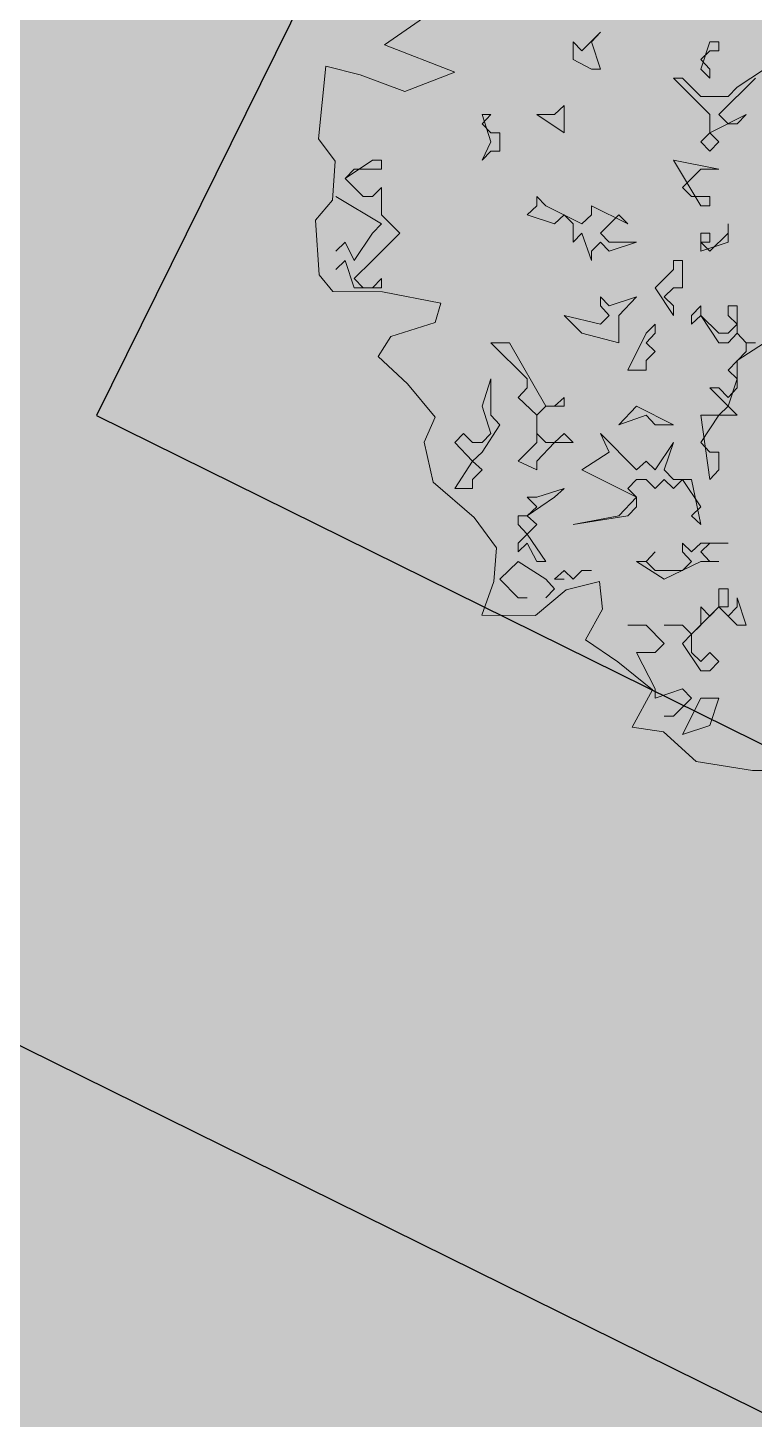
# Model space of a CAD drawing. Header units: millimetres. Extents: x 3866 to 35600, y -8896 to 9491.
# Drawn here: x 33109.061 to 33110.276, y -6719.005 to -6716.677 of the extents above; entities that cross this region are included whole.
import ezdxf

# ---------------------------------------------------------------- set-up
doc = ezdxf.new("R2010")
doc.units = ezdxf.units.MM
doc.layers.add('ВДМ', color=7, linetype='Continuous')
doc.layers.add('КУЩІ', color=108, linetype='Continuous')
doc.layers.add('Интерьер - Мебель_Ном_пера__4', color=7, linetype='Continuous', lineweight=20, true_color=0x029e21)

# ---------------------------------------------------------------- blocks, each defined once
blk = doc.blocks.new('Дерево лиственное 02 11_24')
at = {"layer": 'Интерьер - Мебель_Ном_пера__4', "linetype": 'Continuous'}
for p, q in [((-7049, 1748), (-6548, 2093)), ((-4522, 1673), (-4636, 1787)), ((-4636, 1787), (-4636, 1559)), ((-4286, 1909), (-4522, 1673)), ((-4400, 1787), (-4286, 1909)), ((-4286, 1437), (-4400, 1787)), ((-2886, 1787), (-3000, 1437)), ((-2772, 1787), (-2886, 1787)), ((-2772, 1673), (-2772, 1787)), ((-6148, 1399), (-7049, 1748)), ((-3000, 1559), (-2886, 1673)), ((-2886, 1673), (-2772, 1673)), ((-7891, 544), (-7797, 1476)), ((-7797, 1476), (-7359, 1364)), ((-4636, 1559), (-4400, 1437)), ((-4400, 1437), (-4286, 1437)), ((-2886, 1437), (-3000, 1559)), ((-3000, 1437), (-2886, 1323)), ((-2886, 1323), (-2886, 1437)), ((-2186, 1437), (-2536, 1209)), ((-7359, 1364), (-6789, 1150)), ((-6789, 1150), (-6148, 1399)), ((-3236, 1323), (-3350, 1323)), ((-3350, 1323), (-2886, 859)), ((-3000, 1087), (-3236, 1323)), ((-2772, 859), (-2300, 1323)), ((-2650, 1087), (-3000, 1087)), ((-2536, 1209), (-2650, 1087)), ((-4750, 973), (-4872, 859)), ((-4750, 623), (-4750, 973)), ((-5800, 737), (-5686, 859)), ((-5686, 859), (-5800, 859)), ((-5800, 859), (-5686, 509)), ((-5686, 623), (-5800, 737)), ((-4872, 859), (-5100, 859)), ((-5100, 859), (-4750, 623)), ((-2886, 623), (-2422, 859)), ((-2886, 859), (-2886, 623)), ((-2650, 737), (-2772, 859)), ((-2536, 737), (-2650, 737)), ((-2422, 859), (-2536, 737)), ((-7680, 260), (-7891, 544)), ((-5572, 623), (-5686, 623)), ((-5572, 387), (-5572, 623)), ((-2886, 623), (-3000, 509)), ((-2772, 509), (-2886, 623)), ((-5686, 509), (-5800, 273)), ((-5800, 273), (-5686, 387)), ((-5686, 387), (-5572, 387)), ((-3000, 509), (-2886, 387)), ((-2886, 387), (-2772, 509)), ((-7715, -239), (-7680, 260)), ((-7200, 273), (-7550, 37)), ((-7086, 273), (-7200, 273)), ((-7086, 159), (-7086, 273)), ((-2772, 159), (-3350, 273)), ((-3350, 273), (-3000, -313)), ((-7550, 37), (-7436, 159)), ((-7322, -191), (-7550, 37)), ((-7436, 159), (-7086, 159)), ((-3236, -77), (-3000, 159)), ((-3000, 159), (-2772, 159)), ((-7086, -77), (-7200, -191)), ((-7086, -427), (-7086, -77)), ((-3122, -191), (-3236, -77)), ((-7931, -493), (-7715, -239)), ((-7086, -541), (-7672, -191)), ((-7200, -191), (-7322, -191)), ((-5100, -313), (-5222, -427)), ((-4986, -313), (-5100, -191)), ((-5100, -191), (-5100, -313)), ((-4522, -541), (-4986, -313)), ((-3936, -541), (-4400, -313)), ((-4400, -313), (-4400, -427)), ((-3000, -191), (-3122, -191)), ((-2886, -191), (-3000, -191)), ((-3000, -313), (-2886, -313)), ((-2886, -313), (-2886, -191)), ((-7882, -1196), (-7931, -493)), ((-6850, -663), (-7086, -427)), ((-5222, -427), (-4872, -541)), ((-4872, -541), (-4750, -427)), ((-4750, -427), (-4636, -541)), ((-4400, -427), (-4522, -541)), ((-4286, -663), (-4050, -427)), ((-4050, -427), (-3936, -541)), ((-7436, -1013), (-7200, -663)), ((-7200, -663), (-7086, -541)), ((-7200, -1013), (-6850, -663)), ((-4636, -541), (-4636, -777)), ((-4636, -777), (-4522, -663)), ((-4522, -663), (-4400, -1013)), ((-4172, -777), (-4286, -663)), ((-2886, -663), (-3000, -663)), ((-3000, -663), (-3000, -891)), ((-2650, -663), (-2886, -891)), ((-2886, -777), (-2886, -663)), ((-2650, -541), (-2650, -663)), ((-2650, -777), (-2650, -541)), ((-7672, -891), (-7550, -777)), ((-7550, -777), (-7436, -1013)), ((-4400, -891), (-4286, -777)), ((-4286, -777), (-4172, -891)), ((-4172, -891), (-3822, -777)), ((-3822, -777), (-4172, -777)), ((-2886, -891), (-3000, -777)), ((-3000, -777), (-2886, -777)), ((-3000, -891), (-2650, -777)), ((-7672, -1127), (-7550, -1013)), ((-7550, -1013), (-7436, -1363)), ((-7436, -1241), (-7200, -1013)), ((-4400, -1013), (-4400, -891)), ((-3236, -1013), (-3350, -1013)), ((-3350, -1013), (-3350, -1127)), ((-3236, -1363), (-3236, -1013)), ((-7707, -1407), (-7882, -1196)), ((-7322, -1363), (-7436, -1241)), ((-7086, -1241), (-7200, -1363)), ((-7086, -1363), (-7086, -1241)), ((-3350, -1127), (-3586, -1363)), ((-7074, -1414), (-7707, -1407)), ((-7436, -1363), (-7086, -1363)), ((-7200, -1363), (-7322, -1363)), ((-6326, -1556), (-7074, -1414)), ((-3586, -1363), (-3350, -1713)), ((-3472, -1477), (-3350, -1363)), ((-3350, -1363), (-3236, -1363)), ((-6398, -1806), (-6326, -1556)), ((-4172, -1591), (-4286, -1477)), ((-4286, -1477), (-4286, -1591)), ((-4286, -1591), (-4172, -1713)), ((-3822, -1477), (-4172, -1591)), ((-4050, -1713), (-3822, -1477)), ((-3350, -1591), (-3472, -1477)), ((-3350, -1713), (-3350, -1591)), ((-3000, -1591), (-3122, -1713)), ((-3000, -1713), (-3000, -1591)), ((-2536, -1591), (-2650, -1591)), ((-2650, -1591), (-2650, -1713)), ((-2536, -1941), (-2536, -1591)), ((-4286, -1827), (-4750, -1713)), ((-4750, -1713), (-4522, -1941)), ((-4172, -1713), (-4286, -1827)), ((-4050, -2063), (-4050, -1713)), ((-3122, -1713), (-3122, -1827)), ((-3122, -1827), (-3000, -1713)), ((-2772, -1941), (-3000, -1713)), ((-3000, -1713), (-2772, -2063)), ((-2650, -1713), (-2536, -1827)), ((-6968, -1984), (-6398, -1806)), ((-4522, -1941), (-4050, -2063)), ((-3700, -1941), (-3936, -2413)), ((-3586, -1827), (-3700, -1941)), ((-3700, -2063), (-3586, -1941)), ((-3586, -1941), (-3586, -1827)), ((-2650, -1941), (-2772, -1941)), ((-2536, -1827), (-2650, -1941)), ((-2650, -2063), (-2536, -1941)), ((-2422, -2063), (-2536, -1941)), ((-2536, -1941), (-2422, -2063)), ((-7127, -2240), (-6968, -1984)), ((-5450, -2063), (-5686, -2063)), ((-5686, -2063), (-5222, -2527)), ((-4986, -2877), (-5450, -2063)), ((-3586, -2177), (-3700, -2063)), ((-2772, -2063), (-2650, -2063)), ((-2536, -2291), (-2186, -2063)), ((-2300, -2063), (-2422, -2063)), ((-2422, -2063), (-2422, -2177)), ((-6754, -2589), (-7127, -2240)), ((-3700, -2291), (-3586, -2177)), ((-3700, -2413), (-3700, -2291)), ((-2422, -2177), (-2650, -2413)), ((-2536, -2527), (-2536, -2291)), ((-3936, -2413), (-3700, -2413)), ((-2650, -2413), (-2536, -2527)), ((-6398, -3017), (-6754, -2589)), ((-5686, -2527), (-5800, -2877)), ((-5686, -2991), (-5686, -2527)), ((-5222, -2641), (-5336, -2763)), ((-5222, -2527), (-5222, -2641)), ((-2772, -2641), (-2886, -2641)), ((-2886, -2641), (-2650, -2877)), ((-2650, -2763), (-2772, -2641)), ((-2650, -2877), (-2536, -2527)), ((-2536, -2641), (-2650, -2763)), ((-2536, -2527), (-2536, -2641)), ((-5336, -2763), (-5100, -2991)), ((-4750, -2763), (-4872, -2877)), ((-4750, -2877), (-4750, -2763)), ((-6540, -3337), (-6398, -3017)), ((-5800, -2877), (-5686, -3227)), ((-5572, -3113), (-5686, -2991)), ((-5100, -2991), (-4986, -2877)), ((-5100, -3227), (-5100, -2991)), ((-5100, -2991), (-5100, -3341)), ((-4986, -2877), (-4750, -2877)), ((-4872, -2877), (-4986, -2877)), ((-3822, -2877), (-4050, -3113)), ((-4050, -3113), (-3700, -2991)), ((-3350, -3113), (-3822, -2877)), ((-3700, -2991), (-3586, -3113)), ((-3000, -3341), (-2772, -2991)), ((-2772, -2991), (-3000, -2991)), ((-3000, -2991), (-2886, -3813)), ((-2650, -2877), (-2772, -2991)), ((-2772, -2991), (-2536, -2991)), ((-2536, -2991), (-2650, -2877)), ((-5800, -3463), (-5572, -3113)), ((-3586, -3113), (-3350, -3113)), ((-6424, -3849), (-6540, -3337)), ((-6036, -3227), (-6150, -3341)), ((-6150, -3341), (-5922, -3577)), ((-5922, -3341), (-6036, -3227)), ((-5800, -3341), (-5922, -3341)), ((-5686, -3227), (-5800, -3341)), ((-5100, -3341), (-5336, -3577)), ((-4986, -3341), (-5100, -3227)), ((-5100, -3577), (-4872, -3341)), ((-4872, -3341), (-4986, -3341)), ((-4750, -3227), (-4872, -3341)), ((-4872, -3341), (-4636, -3341)), ((-4636, -3341), (-4750, -3227)), ((-3822, -3691), (-4286, -3227)), ((-4286, -3227), (-4172, -3463)), ((-3350, -3341), (-3586, -3691)), ((-3472, -3691), (-3350, -3341)), ((-2886, -3463), (-3000, -3341)), ((-5922, -3577), (-5800, -3463)), ((-4172, -3463), (-4522, -3691)), ((-2772, -3463), (-2886, -3463)), ((-2772, -3691), (-2772, -3463)), ((-5922, -3577), (-6150, -3927)), ((-5800, -3691), (-5922, -3577)), ((-5922, -3813), (-5800, -3691)), ((-5336, -3577), (-5100, -3691)), ((-5100, -3691), (-5100, -3577)), ((-4522, -3691), (-3822, -4041)), ((-3700, -3577), (-3822, -3691)), ((-3586, -3691), (-3700, -3577)), ((-3350, -3813), (-3472, -3691)), ((-2886, -3813), (-2772, -3691)), ((-5899, -4299), (-6424, -3849)), ((-5922, -3927), (-5922, -3813)), ((-3936, -3927), (-3822, -3813)), ((-3822, -3813), (-3700, -3813)), ((-3700, -3813), (-3586, -3927)), ((-3586, -3927), (-3472, -3813)), ((-3472, -3813), (-3350, -3927)), ((-3350, -3927), (-3236, -3813)), ((-3122, -3813), (-3350, -3813)), ((-3236, -3813), (-3000, -4163)), ((-3000, -4391), (-3122, -3813)), ((-6150, -3927), (-5922, -3927)), ((-5222, -4277), (-4872, -4041)), ((-5100, -4041), (-5222, -4041)), ((-5222, -4041), (-5100, -4163)), ((-4750, -3927), (-5100, -4041)), ((-4872, -4041), (-4750, -3927)), ((-3822, -4041), (-4050, -4277)), ((-3822, -4041), (-3936, -3927)), ((-3822, -4163), (-3822, -4041)), ((-5100, -4163), (-5222, -4277)), ((-3936, -4277), (-3822, -4163)), ((-3000, -4163), (-3122, -4277)), ((-5614, -4690), (-5899, -4299)), ((-5222, -4277), (-5336, -4277)), ((-5336, -4277), (-5336, -4391)), ((-5336, -4391), (-5222, -4513)), ((-5100, -4391), (-5222, -4277)), ((-5222, -4513), (-5100, -4391)), ((-4050, -4277), (-4636, -4391)), ((-4636, -4391), (-3936, -4277)), ((-3122, -4277), (-3000, -4391)), ((-5222, -4513), (-5336, -4627)), ((-5336, -4627), (-5336, -4741)), ((-5336, -4741), (-5222, -4627)), ((-4986, -4863), (-5222, -4513)), ((-5222, -4627), (-5100, -4863)), ((-3122, -4741), (-3236, -4627)), ((-3236, -4627), (-3236, -4741)), ((-3000, -4627), (-3122, -4741)), ((-3000, -4741), (-2886, -4627)), ((-2650, -4627), (-3000, -4627)), ((-2886, -4627), (-2650, -4627)), ((-5650, -5118), (-5614, -4690)), ((-3700, -4863), (-3586, -4741)), ((-3586, -4741), (-3700, -4863)), ((-3236, -4741), (-3122, -4863)), ((-2886, -4863), (-3000, -4741)), ((-5572, -5091), (-5336, -4863)), ((-5336, -4863), (-4986, -5091)), ((-5100, -4863), (-4986, -4863)), ((-4750, -4977), (-4872, -5091)), ((-4636, -5091), (-4750, -4977)), ((-4522, -4977), (-4636, -5091)), ((-4400, -4977), (-4522, -4977)), ((-3700, -4863), (-3822, -4863)), ((-3822, -4863), (-3472, -5091)), ((-3586, -4977), (-3700, -4863)), ((-3236, -4977), (-3586, -4977)), ((-3472, -5091), (-3000, -4863)), ((-3122, -4863), (-3236, -4977)), ((-3000, -4863), (-2772, -4863)), ((-2772, -4863), (-2886, -4863)), ((-5801, -5550), (-5650, -5118)), ((-5336, -5327), (-5572, -5091)), ((-4986, -5091), (-4872, -5213)), ((-4872, -5091), (-4750, -5091)), ((-4297, -5118), (-4724, -5225)), ((-4261, -5474), (-4297, -5118)), ((-5222, -5327), (-5336, -5327)), ((-4724, -5225), (-5116, -5556)), ((-4872, -5213), (-4986, -5327)), ((-2650, -5213), (-2772, -5213)), ((-2772, -5213), (-2772, -5441)), ((-2650, -5441), (-2650, -5213)), ((-2422, -5677), (-2536, -5327)), ((-2536, -5327), (-2536, -5441)), ((-4475, -5866), (-4261, -5474)), ((-3122, -5791), (-2772, -5441)), ((-2886, -5563), (-3000, -5441)), ((-3000, -5441), (-3000, -5677)), ((-2772, -5441), (-2886, -5563)), ((-2772, -5441), (-2536, -5677)), ((-2650, -5563), (-2772, -5441)), ((-2772, -5441), (-2650, -5441)), ((-2536, -5441), (-2650, -5563)), ((-5116, -5556), (-5801, -5550)), ((-3936, -5677), (-3700, -5677)), ((-3700, -5677), (-3472, -5913)), ((-3236, -5677), (-3472, -5677)), ((-3472, -5677), (-3236, -5677)), ((-3122, -5791), (-3236, -5677)), ((-3236, -5677), (-3122, -5791)), ((-3000, -5677), (-3122, -5791)), ((-2536, -5677), (-2422, -5677)), ((-4064, -6145), (-4475, -5866)), ((-3122, -5791), (-3236, -5913)), ((-3122, -6027), (-3122, -5791)), ((-3586, -6027), (-3822, -6027)), ((-3822, -6027), (-3586, -6491)), ((-3472, -5913), (-3586, -6027)), ((-3236, -5913), (-3000, -6263)), ((-3000, -6141), (-3122, -6027)), ((-2886, -6027), (-3000, -6141)), ((-2772, -6141), (-2886, -6027)), ((-3620, -6507), (-4064, -6145)), ((-2886, -6263), (-2772, -6141)), ((-3000, -6263), (-2886, -6263)), ((-3878, -6984), (-3620, -6507)), ((-3586, -6491), (-3586, -6613)), ((-3586, -6613), (-3236, -6491)), ((-3236, -6491), (-3122, -6613)), ((-3122, -6613), (-3350, -6841)), ((-3000, -6613), (-3236, -7077)), ((-2772, -6613), (-3000, -6613)), ((-2886, -6963), (-2772, -6613)), ((-3350, -6841), (-3472, -6841)), ((-3477, -7041), (-3878, -6984)), ((-3059, -7423), (-3477, -7041)), ((-3236, -7077), (-2886, -6963)), ((-2338, -7539), (-3059, -7423)), ((-1875, -7539), (-2338, -7539))]:
    blk.add_line(p, q, dxfattribs=at)

msp = doc.modelspace()

# ---------------------------------------------------------------- hatches: boundary and pattern name
at = {"layer": 'ВДМ', "transparency": 33554585}
h = msp.add_hatch(color=9, dxfattribs=at)
h.dxf.hatch_style = 1
h.paths.add_polyline_path([(33109.9989, -6715.6592), (33123.2909, -6722.1746), (33123.7311, -6721.2766), (33129.4847, -6709.5381), (33128.5868, -6709.098), (33122.8331, -6720.8365), (33110.4416, -6714.7628), (33116.1952, -6703.0243), (33115.2974, -6702.5842), (33108.4649, -6716.417, -0.414214), (33107.7952, -6716.6439), (33106.5191, -6716.0136, -0.413327), (33106.2915, -6715.3452), (33111.2402, -6705.2495), (33100.6883, -6700.0892), (33098.3687, -6704.8331), (33096.8844, -6707.8685, -0.226063), (33096.5476, -6708.1361), (33092.6502, -6709.0351, -0.173141), (33092.3163, -6708.9962), (33080.8562, -6703.3317), (33080.8563, -6703.3317), (33082.8953, -6699.2064), (33084.5623, -6700.0356, 1.802326), (33080.7712, -6698.1498), (33082.4476, -6698.9837), (33080.408, -6703.1102), (33078.7088, -6702.2703), (33075.0508, -6700.4622), (33072.1447, -6699.0257), (33072.1447, -6699.3647, 0.285316), (33072.8408, -6700.4853), (33077.6734, -6702.874), (33114.0101, -6720.8329), (33116.2517, -6721.9399, 0.33288), (33115.569, -6720.5035), (33110.6451, -6718.0516), (33109.1757, -6717.3258)])
h.paths.add_polyline_path([(33104.8169, -6715.1728), (33100.4359, -6713.0089, -0.414214), (33100.209, -6712.3392), (33101.2354, -6710.2612), (33102.0458, -6708.6234, -0.288428), (33102.4999, -6708.3452), (33105.4908, -6708.3808, -0.111172), (33105.7044, -6708.4316), (33107.6586, -6709.3871, -0.414214), (33107.8881, -6710.0559), (33106.5234, -6712.8469), (33105.4866, -6714.946, -0.414214)], flags=16)
h.paths.add_polyline_path([(33108.0087, -6708.6713), (33106.0543, -6707.7154, 0.111862), (33105.8392, -6707.6646), (33102.3121, -6707.632, -0.225098), (33101.9267, -6707.4448), (33099.8194, -6704.8171, -0.291232), (33099.7609, -6704.2833), (33100.9878, -6701.7925, -0.41339), (33101.656, -6701.5643), (33109.5874, -6705.4431, -0.414214), (33109.8169, -6706.112), (33108.6776, -6708.4418, -0.414214)], flags=16)
h.paths.add_polyline_path([(33099.4021, -6711.9406, -0.414295), (33098.7323, -6712.1674), (33095.006, -6710.3256, -0.704825), (33095.1152, -6709.3902), (33097.1677, -6708.9167, 0.226063), (33097.5045, -6708.6491), (33097.5882, -6708.4779), (33099.027, -6705.5355), (33099.4066, -6705.7211), (33101.0945, -6707.8539, -0.288707), (33101.1516, -6708.3838), (33100.4269, -6709.8659)], flags=16)
h.paths.add_polyline_path([(33084.5364, -6699.4397), (33081.2621, -6697.8286, -1.535529)], flags=16)
h = msp.add_hatch(color=8, dxfattribs=at)
h.dxf.hatch_style = 1
h.paths.add_polyline_path([(33091.8165, -6709.864), (33090.4874, -6712.5536), (33111.1136, -6722.7478), (33112.4429, -6720.0583)])
at = {"layer": 'ВДМ', "true_color": 0x139b48, "transparency": 33554585}
h = msp.add_hatch(color=114, dxfattribs=at)
h.dxf.hatch_style = 1
h.paths.add_polyline_path([(33123.2909, -6722.1746), (33109.9989, -6715.6592), (33109.1757, -6717.3258), (33110.6451, -6718.0516), (33115.5158, -6720.477, -0.345355), (33116.2517, -6721.9399), (33115.5875, -6723.2848), (33114.9233, -6724.6298), (33114.2592, -6725.9747), (33113.595, -6727.3196), (33112.9308, -6728.6646), (33112.2666, -6730.0095), (33111.6024, -6731.3545), (33110.9382, -6732.6994), (33110.274, -6734.0443), (33109.6099, -6735.3893), (33108.9457, -6736.7342), (33108.9457, -6737.2583), (33123.2909, -6737.2583)])

# ---------------------------------------------------------------- linework, layer by layer
for points in [[(33109.9989, -6715.6592), (33109.1757, -6717.3258)], [(33109.1757, -6717.3258), (33110.6451, -6718.0516), (33110.6451, -6718.0516)]]:
    msp.add_lwpolyline(points)
at = {"layer": 'ВДМ'}
msp.add_lwpolyline([(33077.6734, -6702.874), (33114.0101, -6720.8329)], dxfattribs=at)

# ---------------------------------------------------------------- block references
at = {"layer": 'КУЩІ', "linetype": 'Continuous', "xscale": 0.0001307448670890075, "yscale": 0.0001307448670890075, "zscale": 0.0001307448670890075}
msp.add_blockref('Дерево лиственное 02 11_24', (33110.5787, -6716.9342), dxfattribs=at)

doc.saveas('drawing.dxf')
